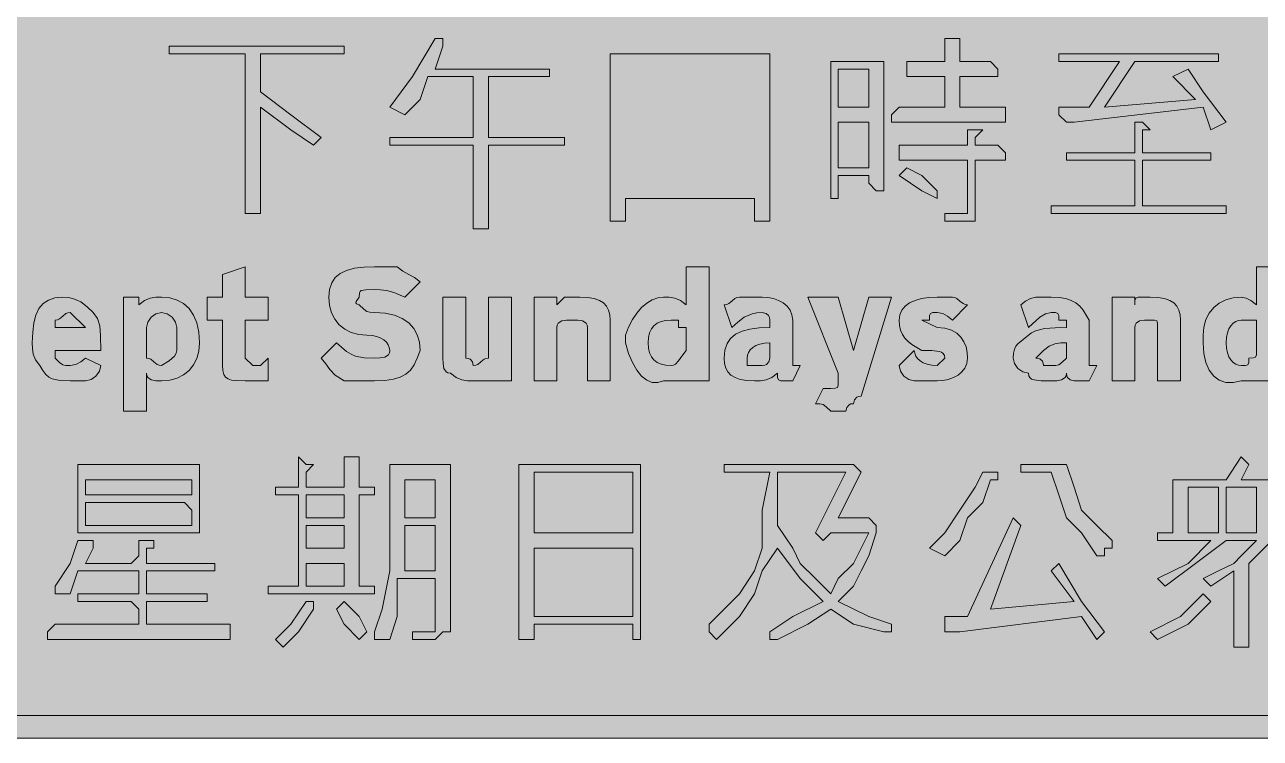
# Model space of a CAD drawing. Header units: metres. Extents: x 9 to 558, y 26 to 245.
# Drawn here: x 108.8 to 303.8, y 25.7 to 138.3 of the extents above; entities that cross this region are included whole.
import ezdxf

# ---------------------------------------------------------------- set-up
doc = ezdxf.new("R2010")
doc.units = ezdxf.units.M
doc.layers.add('FILL_BLACK_000000', color=7, linetype='Continuous', true_color=0x000000)
doc.layers.add('FILL_WHITE_FFFFFF', color=7, linetype='Continuous', true_color=0xffffff)

msp = doc.modelspace()

# ---------------------------------------------------------------- hatches: boundary and pattern name
at = {"layer": 'FILL_BLACK_000000', "true_color": 0x000000}
h = msp.add_hatch(color=7, dxfattribs=at)
h.dxf.hatch_style = 1
h.paths.add_polyline_path([(9.21, 241.68), (9.9, 242.39), (10.26, 242.88), (10.39, 243.37), (10.41, 244.08), (11.29, 244.27), (12.06, 244.68), (12.81, 245.28), (15.21, 245.28), (551.61, 245.28), (554.01, 245.28), (554.41, 245.23), (554.72, 245.09), (555.21, 244.68), (555.7, 244.27), (556.01, 244.13), (556.41, 244.08), (556.46, 243.68), (556.6, 243.37), (557.01, 242.88), (557.42, 242.39), (557.56, 242.08), (557.61, 241.68), (557.61, 239.28), (557.61, 32.88), (557.61, 30.48), (557.56, 30.08), (557.42, 29.77), (557.01, 29.28), (556.6, 28.79), (556.46, 28.48), (556.41, 28.08), (555.7, 27.39), (555.21, 27.03), (554.72, 26.9), (554.01, 26.88), (552.81, 26.88), (552.76, 26.48), (552.62, 26.19), (552.21, 25.83), (551.61, 25.68), (15.21, 25.68), (14.46, 26.28), (13.69, 26.69), (12.81, 26.88), (12.06, 27.03), (11.29, 27.39), (10.41, 28.08), (10.39, 28.79), (10.26, 29.28), (9.9, 29.77), (9.21, 30.48), (9.21, 32.88), (9.21, 239.28), (9.21, 241.68)])
h.paths.add_polyline_path([(11.8, 32.19), (12.21, 31.83), (12.81, 31.68), (12.81, 30.48), (12.86, 30.08), (13, 29.79), (13.41, 29.43), (14.01, 29.28), (15.21, 29.28), (551.61, 29.28), (552.81, 29.28), (553.5, 29.3), (553.86, 29.43), (553.99, 29.79), (554.01, 30.48), (554.61, 30.63), (555.02, 30.99), (555.16, 31.28), (555.21, 31.68), (555.21, 32.88), (555.21, 239.28), (555.21, 240.48), (555.16, 240.88), (555.02, 241.17), (554.61, 241.53), (554.01, 241.68), (553.86, 242.28), (553.5, 242.69), (553.21, 242.83), (552.81, 242.88), (551.61, 242.88), (15.21, 242.88), (14.5, 242.86), (14.01, 242.73), (13.52, 242.37), (12.81, 241.68), (12.21, 240.93), (11.8, 240.16), (11.61, 239.28), (11.61, 32.88), (11.66, 32.48), (11.8, 32.19)], flags=16)
h = msp.add_hatch(color=7, dxfattribs=at)
h.dxf.hatch_style = 1
h.paths.add_polyline_path([(159.21, 134.88), (159.21, 133.68), (146.01, 133.68), (146.01, 127.68), (150.81, 124.08), (155.61, 120.48), (154.41, 119.28), (150.81, 121.68), (146.01, 125.28), (146.01, 108.48), (143.61, 108.48), (143.61, 133.68), (131.61, 133.68), (131.61, 134.88), (159.21, 134.88)])
h = msp.add_hatch(color=7, dxfattribs=at)
h.dxf.hatch_style = 1
h.paths.add_polyline_path([(191.61, 131.28), (191.61, 130.08), (182.01, 130.08), (182.01, 120.48), (194.01, 120.48), (194.01, 119.28), (182.01, 119.28), (182.01, 106.08), (179.61, 106.08), (179.61, 119.28), (166.41, 119.28), (166.41, 120.48), (179.61, 120.48), (179.61, 130.08), (172.41, 130.08), (171.21, 126.48), (168.81, 124.08), (166.41, 125.28), (170.01, 130.08), (173.61, 136.08), (174.81, 136.08), (174.81, 134.88), (173.61, 131.28), (191.61, 131.28)])
h = msp.add_hatch(color=7, dxfattribs=at)
h.dxf.hatch_style = 1
h.paths.add_polyline_path([(263.61, 124.08), (263.61, 122.88), (246.81, 122.88), (245.61, 122.88), (245.61, 124.08), (246.81, 125.28), (254.01, 125.28), (254.01, 130.08), (248.01, 130.08), (248.01, 131.28), (248.01, 132.48), (254.01, 132.48), (254.01, 136.08), (255.21, 136.08), (256.41, 136.08), (256.41, 134.88), (256.41, 132.48), (261.21, 132.48), (262.41, 131.28), (262.41, 130.08), (261.21, 130.08), (256.41, 130.08), (256.41, 125.28), (263.61, 125.28), (263.61, 124.08)])
h = msp.add_hatch(color=7, dxfattribs=at)
h.dxf.hatch_style = 1
h.paths.add_polyline_path([(226.41, 133.68), (226.41, 107.28), (224.01, 107.28), (224.01, 110.88), (203.61, 110.88), (203.61, 107.28), (201.21, 107.28), (201.21, 133.68), (226.41, 133.68)])
h = msp.add_hatch(color=7, dxfattribs=at)
h.dxf.hatch_style = 1
h.paths.add_polyline_path([(292.41, 131.28), (294.81, 127.68), (298.41, 122.88), (296.01, 121.68), (294.81, 125.28), (274.41, 122.88), (273.21, 122.88), (272.01, 124.08), (272.01, 125.28), (276.81, 125.28), (281.61, 132.48), (272.01, 132.48), (272.01, 133.68), (297.21, 133.68), (297.21, 132.48), (284.01, 132.48), (279.21, 125.28), (293.61, 126.48), (290.01, 130.08), (292.41, 131.28)])
h = msp.add_hatch(color=7, dxfattribs=at)
h.dxf.hatch_style = 1
h.paths.add_polyline_path([(244.41, 113.28), (244.41, 112.08), (243.21, 112.08), (242.01, 113.28), (242.01, 114.48), (238.41, 114.48), (237.21, 114.48), (237.21, 110.88), (236.01, 110.88), (236.01, 132.48), (244.41, 132.48), (244.41, 113.28)])
h.paths.add_polyline_path([(242.01, 115.68), (242.01, 122.88), (238.41, 122.88), (237.21, 122.88), (237.21, 115.68), (238.41, 115.68), (242.01, 115.68)], flags=16)
h.paths.add_polyline_path([(238.41, 131.28), (237.21, 131.28), (237.21, 125.28), (238.41, 125.28), (242.01, 125.28), (242.01, 131.28), (238.41, 131.28)], flags=16)
h = msp.add_hatch(color=7, dxfattribs=at)
h.dxf.hatch_style = 1
h.paths.add_polyline_path([(298.41, 109.68), (298.41, 108.48), (270.81, 108.48), (270.81, 109.68), (284.01, 109.68), (284.01, 116.88), (273.21, 116.88), (273.21, 118.08), (284.01, 118.08), (284.01, 122.88), (285.21, 122.88), (286.41, 121.68), (285.21, 121.68), (285.21, 118.08), (296.01, 118.08), (296.01, 116.88), (285.21, 116.88), (285.21, 109.68), (298.41, 109.68)])
h = msp.add_hatch(color=7, dxfattribs=at)
h.dxf.hatch_style = 1
h.paths.add_polyline_path([(258.81, 121.68), (260.01, 121.68), (258.81, 120.48), (258.81, 119.28), (260.01, 119.28), (262.41, 119.28), (263.61, 118.08), (263.61, 116.88), (262.41, 116.88), (260.01, 116.88), (258.81, 116.88), (258.81, 108.48), (258.81, 107.28), (257.61, 107.28), (255.21, 107.28), (254.01, 107.28), (254.01, 108.48), (256.41, 108.48), (257.61, 108.48), (257.61, 109.68), (257.61, 116.88), (246.81, 116.88), (246.81, 118.08), (246.81, 119.28), (257.61, 119.28), (257.61, 121.68), (258.81, 121.68)])
h = msp.add_hatch(color=7, dxfattribs=at)
h.dxf.hatch_style = 1
h.paths.add_polyline_path([(250.41, 114.48), (252.81, 112.08), (252.81, 110.88), (250.41, 112.08), (246.81, 114.48), (248.01, 115.68), (250.41, 114.48)])
h = msp.add_hatch(color=7, dxfattribs=at)
h.dxf.hatch_style = 1
h.paths.add_polyline_path([(140.01, 91.68), (137.61, 91.68), (137.61, 95.28), (140.01, 95.28), (140.01, 98.88), (143.61, 100.08), (143.61, 95.28), (147.21, 95.28), (147.21, 91.68), (143.61, 91.68), (143.61, 85.68), (144.81, 84.48), (146.01, 84.48), (147.21, 85.68), (147.21, 82.08), (143.61, 82.08), (142.03, 82.12), (141.42, 82.21), (140.91, 82.38), (140.52, 82.67), (140.23, 83.09), (140.07, 83.69), (140.01, 84.48), (140.01, 91.68)])
h = msp.add_hatch(color=7, dxfattribs=at)
h.dxf.hatch_style = 1
h.paths.add_polyline_path([(161.1, 94.59), (161.08, 94.37), (161.16, 94.23), (161.61, 94.08), (162.32, 93.39), (162.81, 93.03), (163.3, 92.9), (164.01, 92.88), (165.7, 92.77), (167.16, 92.45), (168.4, 91.93), (169.41, 91.23), (170.2, 90.36), (170.76, 89.34), (171.1, 88.17), (171.21, 86.88), (170.75, 85.64), (170.25, 84.61), (169.67, 83.78), (168.96, 83.13), (168.08, 82.65), (166.99, 82.32), (165.65, 82.14), (164.01, 82.08), (159.21, 82.08), (157.8, 82.98), (156.96, 83.88), (156.34, 84.78), (155.61, 85.68), (158.01, 88.08), (159.62, 86.69), (160.33, 86.27), (161.01, 85.98), (162.4, 85.72), (164.01, 85.68), (164.89, 85.7), (165.66, 85.83), (166.2, 86.19), (166.36, 86.48), (166.41, 86.88), (166.35, 87.33), (166.18, 87.76), (165.9, 88.17), (165.51, 88.53), (165, 88.84), (164.38, 89.07), (163.65, 89.23), (162.81, 89.28), (161.52, 89.39), (160.35, 89.71), (159.33, 90.23), (158.46, 90.93), (157.76, 91.8), (157.24, 92.82), (156.92, 93.99), (156.81, 95.28), (156.92, 96.52), (157.26, 97.55), (157.82, 98.38), (158.61, 99.03), (159.62, 99.51), (160.86, 99.84), (162.32, 100.02), (164.01, 100.08), (167.61, 100.08), (168.51, 99.37), (169.41, 98.88), (170.31, 98.39), (171.21, 97.68), (168.81, 95.28), (167.22, 95.97), (165.96, 96.33), (164.93, 96.46), (164.01, 96.48), (162.62, 96.46), (161.91, 96.33), (161.74, 96.19), (161.65, 95.97), (161.61, 95.28), (161.1, 94.59)])
h = msp.add_hatch(color=7, dxfattribs=at)
h.dxf.hatch_style = 1
h.paths.add_polyline_path([(216.81, 100.08), (216.81, 82.08), (213.21, 82.08), (209.61, 82.08), (208.71, 81.8), (207.83, 81.84), (206.97, 82.19), (206.16, 82.83), (205.4, 83.76), (204.72, 84.95), (204.11, 86.39), (203.61, 88.08), (203.61, 89.28), (204.11, 90.57), (204.72, 91.74), (205.4, 92.76), (206.16, 93.63), (206.97, 94.33), (207.83, 94.85), (208.71, 95.17), (209.61, 95.28), (210.51, 95.26), (211.41, 95.13), (212.31, 94.77), (213.21, 94.08), (213.21, 100.08), (216.81, 100.08)])
h.paths.add_polyline_path([(213.21, 90.48), (212.01, 90.48), (212.01, 91.68), (210.81, 91.68), (209.97, 91.62), (209.23, 91.45), (208.62, 91.17), (208.11, 90.78), (207.72, 90.27), (207.43, 89.65), (207.27, 88.92), (207.21, 88.08), (207.27, 87.24), (207.43, 86.5), (207.72, 85.89), (208.11, 85.38), (208.62, 84.99), (209.23, 84.7), (209.97, 84.54), (210.81, 84.48), (211.21, 84.53), (211.52, 84.69), (212.01, 85.23), (212.5, 86), (213.21, 86.88), (213.21, 89.28), (213.21, 90.48)], flags=16)
h = msp.add_hatch(color=7, dxfattribs=at)
h.dxf.hatch_style = 1
h.paths.add_polyline_path([(306.81, 100.08), (306.81, 82.08), (303.21, 82.08), (300.81, 82.08), (299.52, 81.8), (298.35, 81.84), (297.33, 82.19), (296.46, 82.83), (295.76, 83.76), (295.24, 84.95), (294.92, 86.39), (294.81, 88.08), (294.81, 89.28), (294.92, 90.57), (295.24, 91.74), (295.76, 92.76), (296.46, 93.63), (297.33, 94.33), (298.35, 94.85), (299.52, 95.17), (300.81, 95.28), (301.56, 95.13), (302.33, 94.77), (303.21, 94.08), (303.21, 100.08), (306.81, 100.08)])
h.paths.add_polyline_path([(301.86, 84.63), (301.99, 84.99), (302.01, 85.68), (302.7, 85.7), (303.06, 85.83), (303.19, 86.19), (303.21, 86.88), (303.21, 89.28), (303.21, 90.48), (303.21, 91.68), (300.81, 91.68), (300.36, 91.62), (299.93, 91.45), (299.52, 91.17), (299.16, 90.78), (298.85, 90.27), (298.62, 89.65), (298.46, 88.92), (298.41, 88.08), (298.46, 87.24), (298.62, 86.5), (298.85, 85.89), (299.16, 85.38), (299.52, 84.99), (299.93, 84.7), (300.36, 84.54), (300.81, 84.48), (301.5, 84.5), (301.86, 84.63)], flags=16)
h = msp.add_hatch(color=7, dxfattribs=at)
h.dxf.hatch_style = 1
h.paths.add_polyline_path([(120.6, 83.6), (120.06, 82.83), (119.29, 82.29), (118.41, 82.08), (116.01, 82.08), (114.42, 82.12), (113.16, 82.38), (112.62, 82.67), (112.13, 83.09), (111.66, 83.69), (111.21, 84.48), (110.52, 85.38), (110.16, 86.28), (110.03, 87.18), (110.01, 88.08), (110.07, 89.77), (110.25, 91.23), (110.58, 92.47), (111.06, 93.48), (111.71, 94.27), (112.54, 94.83), (113.57, 95.17), (114.81, 95.28), (115.66, 95.23), (116.4, 95.07), (117.66, 94.53), (118.69, 93.76), (119.61, 92.88), (120.3, 91.94), (120.66, 90.78), (120.79, 89.17), (120.81, 86.88), (113.61, 86.88), (113.61, 85.68), (114.32, 84.99), (114.81, 84.63), (115.3, 84.5), (116.01, 84.48), (116.89, 84.67), (117.66, 85.08), (118.41, 85.68), (120.81, 84.48), (120.6, 83.6)])
h.paths.add_polyline_path([(116.01, 92.88), (115.61, 92.83), (115.3, 92.69), (114.81, 92.28), (114.32, 91.87), (114.01, 91.73), (113.61, 91.68), (113.61, 90.48), (118.41, 90.48), (116.01, 92.88)], flags=16)
h = msp.add_hatch(color=7, dxfattribs=at)
h.dxf.hatch_style = 1
h.paths.add_polyline_path([(126.81, 94.08), (127.71, 94.77), (128.61, 95.13), (129.51, 95.26), (130.41, 95.28), (131.7, 95.17), (132.87, 94.83), (133.89, 94.27), (134.76, 93.48), (135.46, 92.47), (135.98, 91.23), (136.3, 89.77), (136.41, 88.08), (136.3, 86.79), (135.98, 85.62), (135.46, 84.6), (134.76, 83.73), (133.89, 83.03), (132.87, 82.51), (131.7, 82.19), (130.41, 82.08), (129.53, 82.1), (128.76, 82.23), (128.22, 82.59), (128.06, 82.88), (128.01, 83.28), (128.01, 77.28), (124.41, 77.28), (124.41, 95.28), (126.81, 95.28), (126.81, 94.08)])
h.paths.add_polyline_path([(132.43, 86), (132.71, 86.43), (132.81, 86.88), (132.81, 90.48), (132.6, 91.36), (132.06, 92.13), (131.29, 92.67), (130.41, 92.88), (129.53, 92.67), (128.76, 92.13), (128.22, 91.36), (128.01, 90.48), (128.01, 86.88), (128.01, 85.68), (128.41, 85.63), (128.72, 85.49), (129.21, 85.08), (129.7, 84.67), (130.01, 84.53), (130.41, 84.48), (131.61, 85.23), (132.43, 86)], flags=16)
h = msp.add_hatch(color=7, dxfattribs=at)
h.dxf.hatch_style = 1
h.paths.add_polyline_path([(179.61, 82.08), (178.71, 82.1), (177.81, 82.23), (176.91, 82.59), (176.01, 83.28), (175.61, 83.33), (175.32, 83.49), (174.96, 84.03), (174.83, 84.8), (174.81, 85.68), (174.81, 95.28), (178.41, 95.28), (178.41, 86.88), (178.41, 85.68), (178.81, 85.63), (179.1, 85.49), (179.46, 85.08), (179.61, 84.48), (180.01, 84.53), (180.32, 84.67), (180.81, 85.08), (181.3, 85.49), (181.61, 85.63), (182.01, 85.68), (182.01, 86.88), (182.01, 95.28), (185.61, 95.28), (185.61, 82.08), (182.01, 82.08), (179.61, 82.08)])
h = msp.add_hatch(color=7, dxfattribs=at)
h.dxf.hatch_style = 1
h.paths.add_polyline_path([(192.81, 95.28), (192.81, 94.08), (194.01, 95.28), (196.41, 95.28), (197.65, 95.22), (198.68, 95.05), (199.51, 94.77), (200.16, 94.38), (200.64, 93.87), (200.97, 93.25), (201.15, 92.52), (201.21, 91.68), (201.21, 90.48), (201.21, 82.08), (197.61, 82.08), (197.61, 89.28), (197.61, 90.48), (197.56, 90.88), (197.4, 91.17), (196.86, 91.53), (196.09, 91.66), (195.21, 91.68), (194.33, 91.66), (193.56, 91.53), (193.02, 91.17), (192.86, 90.88), (192.81, 90.48), (192.81, 82.08), (189.21, 82.08), (189.21, 95.28), (192.81, 95.28)])
h = msp.add_hatch(color=7, dxfattribs=at)
h.dxf.hatch_style = 1
h.paths.add_polyline_path([(226.36, 92.08), (226.22, 92.37), (225.81, 92.73), (225.21, 92.88), (224.36, 92.83), (223.62, 92.67), (222.36, 92.13), (221.33, 91.36), (220.41, 90.48), (219.21, 94.08), (219.61, 94.13), (219.92, 94.27), (220.41, 94.68), (220.9, 95.09), (221.21, 95.23), (221.61, 95.28), (225.21, 95.28), (226.11, 95.22), (226.97, 95.05), (227.78, 94.77), (228.51, 94.38), (229.12, 93.87), (229.6, 93.25), (229.9, 92.52), (230.01, 91.68), (230.01, 85.68), (230.01, 84.48), (231.21, 84.48), (230.01, 82.08), (228.81, 82.08), (228.12, 82.1), (227.76, 82.23), (227.63, 82.59), (227.61, 83.28), (226.71, 82.59), (225.81, 82.23), (224.91, 82.1), (224.01, 82.08), (222.77, 82.14), (221.74, 82.3), (220.91, 82.59), (220.26, 82.98), (219.78, 83.49), (219.45, 84.1), (219.27, 84.84), (219.21, 85.68), (219.32, 86.92), (219.66, 87.95), (220.22, 88.78), (221.01, 89.43), (222.02, 89.91), (223.26, 90.24), (224.72, 90.42), (226.41, 90.48), (226.41, 91.68), (226.36, 92.08)])
h.paths.add_polyline_path([(224.83, 87.87), (224.22, 87.64), (223.71, 87.33), (223.32, 86.97), (223.03, 86.56), (222.87, 86.13), (222.81, 85.68), (222.81, 84.48), (225.21, 84.48), (225.61, 84.53), (225.9, 84.67), (226.26, 85.08), (226.41, 85.68), (226.41, 88.08), (225.57, 88.03), (224.83, 87.87)], flags=16)
h = msp.add_hatch(color=7, dxfattribs=at)
h.dxf.hatch_style = 1
h.paths.add_polyline_path([(239.61, 86.88), (242.01, 95.28), (245.61, 95.28), (240.81, 79.68), (240.41, 79.63), (240.12, 79.49), (239.76, 79.08), (239.61, 78.48), (239.21, 78.43), (238.92, 78.29), (238.56, 77.88), (238.41, 77.28), (236.01, 77.28), (235.3, 77.97), (234.81, 78.33), (234.32, 78.46), (233.61, 78.48), (234.81, 80.88), (236.01, 80.88), (236.7, 80.9), (237.06, 81.03), (237.19, 81.39), (237.21, 82.08), (237.21, 83.28), (232.41, 95.28), (237.21, 95.28), (239.61, 86.88)])
h = msp.add_hatch(color=7, dxfattribs=at)
h.dxf.hatch_style = 1
h.paths.add_polyline_path([(254.05, 90.37), (255.08, 90.07), (255.91, 89.59), (256.56, 88.98), (257.04, 88.25), (257.37, 87.44), (257.55, 86.58), (257.61, 85.68), (257.5, 84.84), (257.2, 84.1), (256.72, 83.49), (256.11, 82.98), (255.38, 82.59), (254.57, 82.3), (253.71, 82.14), (252.81, 82.08), (249.21, 82.08), (248.33, 82.29), (247.56, 82.83), (247.02, 83.6), (246.81, 84.48), (249.21, 86.88), (249.27, 86.43), (249.44, 86), (249.72, 85.59), (250.11, 85.23), (250.62, 84.92), (251.23, 84.69), (251.97, 84.53), (252.81, 84.48), (254.01, 85.68), (253.95, 86.08), (253.78, 86.37), (253.5, 86.59), (253.11, 86.73), (251.98, 86.86), (250.41, 86.88), (248.83, 87.8), (248.22, 88.29), (247.71, 88.83), (247.32, 89.42), (247.03, 90.09), (246.87, 90.83), (246.81, 91.68), (246.92, 92.52), (247.24, 93.25), (247.76, 93.87), (248.46, 94.38), (249.33, 94.77), (250.35, 95.05), (251.52, 95.22), (252.81, 95.28), (255.21, 95.28), (255.61, 95.23), (255.92, 95.09), (256.41, 94.68), (256.9, 94.27), (257.21, 94.13), (257.61, 94.08), (255.21, 91.68), (254.46, 92.28), (253.69, 92.69), (252.81, 92.88), (252.12, 92.86), (251.76, 92.73), (251.63, 92.37), (251.61, 91.68), (250.41, 91.68), (252.81, 90.48), (254.05, 90.37)])
h = msp.add_hatch(color=7, dxfattribs=at)
h.dxf.hatch_style = 1
h.paths.add_polyline_path([(272.01, 91.68), (271.99, 92.37), (271.86, 92.73), (271.5, 92.86), (270.81, 92.88), (269.91, 92.67), (269.01, 92.13), (267.21, 90.48), (266.01, 94.08), (266.76, 94.68), (267.53, 95.09), (268.41, 95.28), (270.81, 95.28), (272.05, 95.22), (273.1, 95.05), (273.97, 94.77), (274.71, 94.38), (275.33, 93.87), (275.87, 93.25), (276.81, 91.68), (276.81, 85.68), (276.81, 84.48), (278.01, 84.48), (276.81, 82.08), (274.41, 82.08), (273.81, 82.23), (273.4, 82.59), (273.26, 82.88), (273.21, 83.28), (273.16, 82.88), (273, 82.59), (272.46, 82.23), (271.69, 82.1), (270.81, 82.08), (269.23, 82.1), (268.11, 82.23), (267.72, 82.37), (267.43, 82.59), (267.27, 82.88), (267.21, 83.28), (266.33, 83.49), (265.56, 84.03), (265.02, 84.8), (264.81, 85.68), (264.86, 86.47), (265.02, 87.09), (265.25, 87.56), (265.56, 87.93), (267.21, 89.28), (267.71, 89.68), (268.32, 89.97), (269.76, 90.33), (271.43, 90.46), (273.21, 90.48), (273.21, 91.68), (272.01, 91.68)])
h.paths.add_polyline_path([(269.42, 85.17), (269.56, 84.88), (269.61, 84.48), (270.81, 84.48), (271.52, 84.5), (272.01, 84.63), (272.5, 84.99), (273.21, 85.68), (273.21, 88.08), (272.31, 88.06), (271.41, 87.93), (270.51, 87.57), (269.61, 86.88), (268.41, 85.68), (269.01, 85.53), (269.42, 85.17)], flags=16)
h = msp.add_hatch(color=7, dxfattribs=at)
h.dxf.hatch_style = 1
h.paths.add_polyline_path([(285.53, 91.66), (284.76, 91.53), (284.22, 91.17), (284.06, 90.88), (284.01, 90.48), (284.01, 82.08), (280.41, 82.08), (280.41, 95.28), (284.01, 95.28), (284.01, 94.08), (284.03, 94.77), (284.16, 95.13), (284.52, 95.26), (285.21, 95.28), (286.41, 95.28), (287.65, 95.22), (288.68, 95.05), (289.51, 94.77), (290.16, 94.38), (290.64, 93.87), (290.97, 93.25), (291.15, 92.52), (291.21, 91.68), (291.21, 90.48), (291.21, 82.08), (287.61, 82.08), (287.61, 89.28), (287.61, 90.48), (287.59, 91.17), (287.46, 91.53), (287.1, 91.66), (286.41, 91.68), (285.53, 91.66)])
h = msp.add_hatch(color=7, dxfattribs=at)
h.dxf.hatch_style = 1
h.paths.add_polyline_path([(136.41, 68.88), (136.41, 58.08), (117.21, 58.08), (117.21, 68.88), (136.41, 68.88)])
h.paths.add_polyline_path([(135.21, 66.48), (134.01, 66.48), (118.41, 66.48), (118.41, 64.08), (134.01, 64.08), (135.21, 64.08), (135.21, 66.48)], flags=16)
h.paths.add_polyline_path([(118.41, 61.68), (118.41, 59.28), (134.01, 59.28), (135.21, 59.28), (135.21, 61.68), (134.01, 62.88), (118.41, 62.88), (118.41, 61.68)], flags=16)
h = msp.add_hatch(color=7, dxfattribs=at)
h.dxf.hatch_style = 1
h.paths.add_polyline_path([(164.01, 49.68), (164.01, 48.48), (147.21, 48.48), (147.21, 49.68), (150.81, 49.68), (152.01, 49.68), (152.01, 64.08), (150.81, 64.08), (148.41, 64.08), (148.41, 65.28), (150.81, 65.28), (152.01, 65.28), (152.01, 68.88), (152.01, 70.08), (153.21, 68.88), (154.41, 68.88), (153.21, 67.68), (153.21, 65.28), (159.21, 65.28), (159.21, 70.08), (161.61, 70.08), (161.61, 68.88), (161.61, 65.28), (164.01, 65.28), (164.01, 64.08), (161.61, 64.08), (161.61, 49.68), (164.01, 49.68)])
h.paths.add_polyline_path([(153.21, 58.08), (153.21, 55.68), (159.21, 55.68), (159.21, 58.08), (159.21, 59.28), (153.21, 59.28), (153.21, 58.08)], flags=16)
h.paths.add_polyline_path([(159.21, 60.48), (159.21, 64.08), (153.21, 64.08), (153.21, 60.48), (159.21, 60.48)], flags=16)
h.paths.add_polyline_path([(159.21, 49.68), (159.21, 53.28), (153.21, 53.28), (153.21, 49.68), (159.21, 49.68)], flags=16)
h = msp.add_hatch(color=7, dxfattribs=at)
h.dxf.hatch_style = 1
h.paths.add_polyline_path([(166.41, 41.28), (165.21, 41.28), (164.01, 41.28), (164.01, 42.48), (165.21, 46.08), (166.41, 52.08), (166.41, 60.48), (166.41, 68.88), (176.01, 68.88), (176.01, 46.08), (176.01, 43.68), (176.01, 42.48), (174.81, 42.48), (173.61, 41.28), (171.21, 41.28), (170.01, 41.28), (170.01, 42.48), (171.21, 42.48), (172.41, 42.48), (173.61, 42.48), (173.61, 43.68), (173.61, 44.88), (173.61, 50.88), (167.61, 50.88), (167.61, 44.88), (166.41, 41.28)])
h.paths.add_polyline_path([(173.61, 52.08), (173.61, 59.28), (168.81, 59.28), (168.81, 52.08), (173.61, 52.08)], flags=16)
h.paths.add_polyline_path([(168.81, 60.48), (173.61, 60.48), (173.61, 66.48), (168.81, 66.48), (168.81, 60.48)], flags=16)
h = msp.add_hatch(color=7, dxfattribs=at)
h.dxf.hatch_style = 1
h.paths.add_polyline_path([(186.81, 68.88), (206.01, 68.88), (206.01, 41.28), (204.81, 41.28), (204.81, 43.68), (189.21, 43.68), (189.21, 41.28), (186.81, 41.28), (186.81, 68.88)])
h.paths.add_polyline_path([(204.81, 55.68), (189.21, 55.68), (189.21, 44.88), (204.81, 44.88), (204.81, 55.68)], flags=16)
h.paths.add_polyline_path([(189.21, 58.08), (204.81, 58.08), (204.81, 67.68), (189.21, 67.68), (189.21, 58.08)], flags=16)
h = msp.add_hatch(color=7, dxfattribs=at)
h.dxf.hatch_style = 1
h.paths.add_polyline_path([(226.41, 42.48), (230.01, 44.88), (234.81, 47.28), (231.21, 50.88), (227.61, 55.68), (225.21, 52.08), (224.01, 48.48), (221.61, 44.88), (218.01, 41.28), (216.81, 42.48), (216.81, 43.68), (219.21, 46.08), (221.61, 48.48), (224.01, 52.08), (225.21, 55.68), (225.21, 61.68), (226.41, 67.68), (219.21, 67.68), (219.21, 68.88), (239.61, 68.88), (240.81, 67.68), (237.21, 60.48), (242.01, 60.48), (243.21, 59.28), (243.21, 58.08), (242.01, 54.48), (240.81, 52.08), (239.61, 49.68), (237.21, 47.28), (242.01, 44.88), (245.61, 43.68), (245.61, 42.48), (244.41, 42.48), (239.61, 43.68), (236.01, 46.08), (232.41, 43.68), (227.61, 41.28), (226.41, 41.28), (226.41, 42.48)])
h.paths.add_polyline_path([(236.01, 48.48), (237.21, 50.88), (239.61, 53.28), (240.81, 55.68), (242.01, 58.08), (236.01, 58.08), (234.81, 56.88), (233.61, 58.08), (238.41, 67.68), (227.61, 67.68), (227.61, 59.28), (230.01, 55.68), (231.21, 53.28), (233.61, 50.88), (236.01, 48.48)], flags=16)
h = msp.add_hatch(color=7, dxfattribs=at)
h.dxf.hatch_style = 1
h.paths.add_polyline_path([(266.01, 68.88), (273.21, 68.88), (274.41, 65.28), (275.61, 61.68), (278.01, 59.28), (280.41, 56.88), (280.41, 55.68), (279.21, 55.68), (279.21, 54.48), (278.01, 54.48), (275.61, 58.08), (273.21, 60.48), (272.01, 64.08), (270.81, 67.68), (266.01, 67.68), (266.01, 68.88)])
h = msp.add_hatch(color=7, dxfattribs=at)
h.dxf.hatch_style = 1
h.paths.add_polyline_path([(315.21, 56.88), (305.61, 56.88), (302.01, 53.28), (302.01, 40.08), (299.61, 40.08), (299.61, 52.08), (296.01, 49.68), (294.81, 50.88), (297.21, 52.08), (299.61, 53.28), (300.81, 54.48), (303.21, 56.88), (298.41, 56.88), (293.61, 53.28), (288.81, 49.68), (287.61, 50.88), (292.41, 53.28), (296.01, 56.88), (287.61, 56.88), (287.61, 58.08), (290.01, 58.08), (290.01, 66.48), (298.41, 66.48), (300.81, 70.08), (302.01, 68.88), (300.81, 66.48), (311.61, 66.48), (311.61, 58.08), (315.21, 58.08), (315.21, 56.88)])
h.paths.add_polyline_path([(297.21, 58.08), (297.21, 65.28), (292.41, 65.28), (292.41, 58.08), (297.21, 58.08)], flags=16)
h.paths.add_polyline_path([(303.21, 65.28), (298.41, 65.28), (298.41, 58.08), (303.21, 58.08), (303.21, 65.28)], flags=16)
h.paths.add_polyline_path([(305.61, 65.28), (305.61, 58.08), (309.21, 58.08), (309.21, 65.28), (305.61, 65.28)], flags=16)
h = msp.add_hatch(color=7, dxfattribs=at)
h.dxf.hatch_style = 1
h.paths.add_polyline_path([(262.41, 67.68), (262.41, 66.48), (261.21, 66.48), (260.01, 62.88), (257.61, 60.48), (256.41, 56.88), (254.01, 54.48), (251.61, 55.68), (254.01, 58.08), (256.41, 61.68), (258.81, 65.28), (260.01, 67.68), (261.21, 67.68), (262.41, 67.68)])
h = msp.add_hatch(color=7, dxfattribs=at)
h.dxf.hatch_style = 1
h.paths.add_polyline_path([(274.41, 47.28), (270.81, 52.08), (272.01, 53.28), (275.61, 47.28), (279.21, 42.48), (278.01, 41.28), (275.61, 44.88), (256.41, 42.48), (255.21, 42.48), (254.01, 42.48), (254.01, 44.88), (257.61, 44.88), (264.81, 60.48), (266.01, 59.28), (261.21, 46.08), (274.41, 47.28)])
h = msp.add_hatch(color=7, dxfattribs=at)
h.dxf.hatch_style = 1
h.paths.add_polyline_path([(126.81, 54.48), (126.81, 56.88), (128.01, 56.88), (129.21, 56.88), (129.21, 55.68), (128.01, 55.68), (128.01, 54.48), (128.01, 53.28), (137.61, 53.28), (138.81, 53.28), (138.81, 52.08), (137.61, 52.08), (128.01, 52.08), (128.01, 48.48), (137.61, 48.48), (137.61, 47.28), (128.01, 47.28), (128.01, 46.08), (128.01, 43.68), (141.21, 43.68), (141.21, 42.48), (141.21, 41.28), (113.61, 41.28), (112.41, 41.28), (112.41, 42.48), (113.61, 43.68), (125.61, 43.68), (126.81, 43.68), (126.81, 46.08), (125.61, 47.28), (117.21, 47.28), (117.21, 48.48), (125.61, 48.48), (126.81, 48.48), (126.81, 52.08), (125.61, 52.08), (117.21, 52.08), (116.01, 48.48), (114.81, 48.48), (113.61, 48.48), (113.61, 49.68), (116.01, 53.28), (117.21, 56.88), (119.61, 56.88), (119.61, 55.68), (118.41, 53.28), (125.61, 53.28), (126.81, 54.48)])
h = msp.add_hatch(color=7, dxfattribs=at)
h.dxf.hatch_style = 1
h.paths.add_polyline_path([(150.81, 43.68), (153.21, 47.28), (154.41, 47.28), (154.41, 46.08), (152.01, 42.48), (149.61, 40.08), (148.41, 41.28), (150.81, 43.68)])
h = msp.add_hatch(color=7, dxfattribs=at)
h.dxf.hatch_style = 1
h.paths.add_polyline_path([(159.21, 43.68), (158.01, 46.08), (159.21, 47.28), (161.61, 44.88), (162.81, 42.48), (161.61, 41.28), (159.21, 43.68)])
h = msp.add_hatch(color=7, dxfattribs=at)
h.dxf.hatch_style = 1
h.paths.add_polyline_path([(287.61, 41.28), (286.41, 42.48), (291.21, 44.88), (294.81, 48.48), (296.01, 47.28), (292.41, 43.68), (287.61, 41.28)])
at = {"layer": 'FILL_WHITE_FFFFFF', "true_color": 0xffffff}
h = msp.add_hatch(color=7, dxfattribs=at)
h.dxf.hatch_style = 1
h.paths.add_polyline_path([(14.01, 29.28), (13.41, 29.43), (13, 29.79), (12.86, 30.08), (12.81, 30.48), (12.81, 31.68), (12.21, 31.83), (11.8, 32.19), (11.66, 32.48), (11.61, 32.88), (11.61, 239.28), (11.66, 239.68), (11.8, 239.97), (12.21, 240.33), (12.81, 240.48), (12.81, 241.68), (14.01, 242.88), (15.21, 242.88), (551.61, 242.88), (552.81, 242.88), (553.21, 242.83), (553.5, 242.69), (553.86, 242.28), (554.01, 241.68), (554.61, 241.53), (555.02, 241.17), (555.16, 240.88), (555.21, 240.48), (555.21, 239.28), (555.21, 32.88), (555.21, 31.68), (555.16, 31.28), (555.02, 30.99), (554.61, 30.63), (554.01, 30.48), (553.99, 29.79), (553.86, 29.43), (553.5, 29.3), (552.81, 29.28), (551.61, 29.28), (15.21, 29.28), (14.01, 29.28)])

# ---------------------------------------------------------------- linework, layer by layer
at = {"layer": 'FILL_BLACK_000000', "lineweight": 0, "true_color": 0x000000}
for points in [[(551.61, 25.68), (15.21, 25.68), (14.46, 26.28), (13.69, 26.69), (12.81, 26.88), (12.06, 27.03), (11.29, 27.39), (10.41, 28.08), (10.39, 28.79), (10.26, 29.28), (9.9, 29.77), (9.21, 30.48), (9.21, 32.88), (9.21, 239.28), (9.21, 241.68), (9.9, 242.39), (10.26, 242.88), (10.39, 243.37), (10.41, 244.08), (11.29, 244.27), (12.06, 244.68), (12.81, 245.28), (15.21, 245.28), (551.61, 245.28)], [(551.61, 242.88), (15.21, 242.88), (14.5, 242.86), (14.01, 242.73), (13.52, 242.37), (12.81, 241.68), (12.21, 240.93), (11.8, 240.16), (11.61, 239.28), (11.61, 32.88), (11.66, 32.48), (11.8, 32.19), (12.21, 31.83), (12.81, 31.68), (12.81, 30.48), (12.86, 30.08), (13, 29.79), (13.41, 29.43), (14.01, 29.28), (15.21, 29.28), (551.61, 29.28)], [(306.81, 82.08), (303.21, 82.08), (300.81, 82.08), (299.52, 81.8), (298.35, 81.84), (297.33, 82.19), (296.46, 82.83), (295.76, 83.76), (295.24, 84.95), (294.92, 86.39), (294.81, 88.08), (294.81, 89.28), (294.92, 90.57), (295.24, 91.74), (295.76, 92.76), (296.46, 93.63), (297.33, 94.33), (298.35, 94.85), (299.52, 95.17), (300.81, 95.28), (301.56, 95.13), (302.33, 94.77), (303.21, 94.08), (303.21, 100.08), (306.81, 100.08)], [(305.61, 56.88), (302.01, 53.28), (302.01, 40.08), (299.61, 40.08), (299.61, 52.08), (296.01, 49.68), (294.81, 50.88), (297.21, 52.08), (299.61, 53.28), (300.81, 54.48), (303.21, 56.88), (298.41, 56.88), (293.61, 53.28), (288.81, 49.68), (287.61, 50.88), (292.41, 53.28), (296.01, 56.88), (287.61, 56.88), (287.61, 58.08), (290.01, 58.08), (290.01, 66.48), (298.41, 66.48), (300.81, 70.08), (302.01, 68.88), (300.81, 66.48), (311.61, 66.48)]]:
    msp.add_lwpolyline(points, dxfattribs=at)
for points in [[(159.21, 134.88), (159.21, 133.68), (146.01, 133.68), (146.01, 127.68), (150.81, 124.08), (155.61, 120.48), (154.41, 119.28), (150.81, 121.68), (146.01, 125.28), (146.01, 108.48), (143.61, 108.48), (143.61, 133.68), (131.61, 133.68), (131.61, 134.88)], [(191.61, 131.28), (191.61, 130.08), (182.01, 130.08), (182.01, 120.48), (194.01, 120.48), (194.01, 119.28), (182.01, 119.28), (182.01, 106.08), (179.61, 106.08), (179.61, 119.28), (166.41, 119.28), (166.41, 120.48), (179.61, 120.48), (179.61, 130.08), (172.41, 130.08), (171.21, 126.48), (168.81, 124.08), (166.41, 125.28), (170.01, 130.08), (173.61, 136.08), (174.81, 136.08), (174.81, 134.88), (173.61, 131.28)], [(263.61, 124.08), (263.61, 122.88), (246.81, 122.88), (245.61, 122.88), (245.61, 124.08), (246.81, 125.28), (254.01, 125.28), (254.01, 130.08), (248.01, 130.08), (248.01, 131.28), (248.01, 132.48), (254.01, 132.48), (254.01, 136.08), (255.21, 136.08), (256.41, 136.08), (256.41, 134.88), (256.41, 132.48), (261.21, 132.48), (262.41, 131.28), (262.41, 130.08), (261.21, 130.08), (256.41, 130.08), (256.41, 125.28), (263.61, 125.28)], [(226.41, 133.68), (226.41, 107.28), (224.01, 107.28), (224.01, 110.88), (203.61, 110.88), (203.61, 107.28), (201.21, 107.28), (201.21, 133.68)], [(292.41, 131.28), (294.81, 127.68), (298.41, 122.88), (296.01, 121.68), (294.81, 125.28), (274.41, 122.88), (273.21, 122.88), (272.01, 124.08), (272.01, 125.28), (276.81, 125.28), (281.61, 132.48), (272.01, 132.48), (272.01, 133.68), (297.21, 133.68), (297.21, 132.48), (284.01, 132.48), (279.21, 125.28), (293.61, 126.48), (290.01, 130.08)], [(244.41, 113.28), (244.41, 112.08), (243.21, 112.08), (242.01, 113.28), (242.01, 114.48), (238.41, 114.48), (237.21, 114.48), (237.21, 110.88), (236.01, 110.88), (236.01, 132.48), (244.41, 132.48)], [(238.41, 131.28), (237.21, 131.28), (237.21, 125.28), (238.41, 125.28), (242.01, 125.28), (242.01, 131.28)], [(242.01, 115.68), (242.01, 122.88), (238.41, 122.88), (237.21, 122.88), (237.21, 115.68), (238.41, 115.68)], [(298.41, 109.68), (298.41, 108.48), (270.81, 108.48), (270.81, 109.68), (284.01, 109.68), (284.01, 116.88), (273.21, 116.88), (273.21, 118.08), (284.01, 118.08), (284.01, 122.88), (285.21, 122.88), (286.41, 121.68), (285.21, 121.68), (285.21, 118.08), (296.01, 118.08), (296.01, 116.88), (285.21, 116.88), (285.21, 109.68)], [(258.81, 121.68), (260.01, 121.68), (258.81, 120.48), (258.81, 119.28), (260.01, 119.28), (262.41, 119.28), (263.61, 118.08), (263.61, 116.88), (262.41, 116.88), (260.01, 116.88), (258.81, 116.88), (258.81, 108.48), (258.81, 107.28), (257.61, 107.28), (255.21, 107.28), (254.01, 107.28), (254.01, 108.48), (256.41, 108.48), (257.61, 108.48), (257.61, 109.68), (257.61, 116.88), (246.81, 116.88), (246.81, 118.08), (246.81, 119.28), (257.61, 119.28), (257.61, 121.68)], [(250.41, 114.48), (252.81, 112.08), (252.81, 110.88), (250.41, 112.08), (246.81, 114.48), (248.01, 115.68)], [(140.01, 91.68), (137.61, 91.68), (137.61, 95.28), (140.01, 95.28), (140.01, 98.88), (143.61, 100.08), (143.61, 95.28), (147.21, 95.28), (147.21, 91.68), (143.61, 91.68), (143.61, 85.68), (144.81, 84.48), (146.01, 84.48), (147.21, 85.68), (147.21, 82.08), (143.61, 82.08), (142.03, 82.12), (141.42, 82.21), (140.91, 82.38), (140.52, 82.67), (140.23, 83.09), (140.07, 83.69), (140.01, 84.48)], [(161.1, 94.59), (161.08, 94.37), (161.16, 94.23), (161.61, 94.08), (162.32, 93.39), (162.81, 93.03), (163.3, 92.9), (164.01, 92.88), (165.7, 92.77), (167.16, 92.45), (168.4, 91.93), (169.41, 91.23), (170.2, 90.36), (170.76, 89.34), (171.1, 88.17), (171.21, 86.88), (170.75, 85.64), (170.25, 84.61), (169.67, 83.78), (168.96, 83.13), (168.08, 82.65), (166.99, 82.32), (165.65, 82.14), (164.01, 82.08), (159.21, 82.08), (157.8, 82.98), (156.96, 83.88), (156.34, 84.78), (155.61, 85.68), (158.01, 88.08), (159.62, 86.69), (160.33, 86.27), (161.01, 85.98), (162.4, 85.72), (164.01, 85.68), (164.89, 85.7), (165.66, 85.83), (166.2, 86.19), (166.36, 86.48), (166.41, 86.88), (166.35, 87.33), (166.18, 87.76), (165.9, 88.17), (165.51, 88.53), (165, 88.84), (164.38, 89.07), (163.65, 89.23), (162.81, 89.28), (161.52, 89.39), (160.35, 89.71), (159.33, 90.23), (158.46, 90.93), (157.76, 91.8), (157.24, 92.82), (156.92, 93.99), (156.81, 95.28), (156.92, 96.52), (157.26, 97.55), (157.82, 98.38), (158.61, 99.03), (159.62, 99.51), (160.86, 99.84), (162.32, 100.02), (164.01, 100.08), (167.61, 100.08), (168.51, 99.37), (169.41, 98.88), (170.31, 98.39), (171.21, 97.68), (168.81, 95.28), (167.22, 95.97), (165.96, 96.33), (164.93, 96.46), (164.01, 96.48), (162.62, 96.46), (161.91, 96.33), (161.74, 96.19), (161.65, 95.97), (161.61, 95.28)], [(216.81, 100.08), (216.81, 82.08), (213.21, 82.08), (209.61, 82.08), (208.71, 81.8), (207.83, 81.84), (206.97, 82.19), (206.16, 82.83), (205.4, 83.76), (204.72, 84.95), (204.11, 86.39), (203.61, 88.08), (203.61, 89.28), (204.11, 90.57), (204.72, 91.74), (205.4, 92.76), (206.16, 93.63), (206.97, 94.33), (207.83, 94.85), (208.71, 95.17), (209.61, 95.28), (210.51, 95.26), (211.41, 95.13), (212.31, 94.77), (213.21, 94.08), (213.21, 100.08)], [(120.6, 83.6), (120.06, 82.83), (119.29, 82.29), (118.41, 82.08), (116.01, 82.08), (114.42, 82.12), (113.16, 82.38), (112.62, 82.67), (112.13, 83.09), (111.66, 83.69), (111.21, 84.48), (110.52, 85.38), (110.16, 86.28), (110.03, 87.18), (110.01, 88.08), (110.07, 89.77), (110.25, 91.23), (110.58, 92.47), (111.06, 93.48), (111.71, 94.27), (112.54, 94.83), (113.57, 95.17), (114.81, 95.28), (115.66, 95.23), (116.4, 95.07), (117.66, 94.53), (118.69, 93.76), (119.61, 92.88), (120.3, 91.94), (120.66, 90.78), (120.79, 89.17), (120.81, 86.88), (113.61, 86.88), (113.61, 85.68), (114.32, 84.99), (114.81, 84.63), (115.3, 84.5), (116.01, 84.48), (116.89, 84.67), (117.66, 85.08), (118.41, 85.68), (120.81, 84.48)], [(126.81, 94.08), (127.71, 94.77), (128.61, 95.13), (129.51, 95.26), (130.41, 95.28), (131.7, 95.17), (132.87, 94.83), (133.89, 94.27), (134.76, 93.48), (135.46, 92.47), (135.98, 91.23), (136.3, 89.77), (136.41, 88.08), (136.3, 86.79), (135.98, 85.62), (135.46, 84.6), (134.76, 83.73), (133.89, 83.03), (132.87, 82.51), (131.7, 82.19), (130.41, 82.08), (129.53, 82.1), (128.76, 82.23), (128.22, 82.59), (128.06, 82.88), (128.01, 83.28), (128.01, 77.28), (124.41, 77.28), (124.41, 95.28), (126.81, 95.28)], [(179.61, 82.08), (178.71, 82.1), (177.81, 82.23), (176.91, 82.59), (176.01, 83.28), (175.61, 83.33), (175.32, 83.49), (174.96, 84.03), (174.83, 84.8), (174.81, 85.68), (174.81, 95.28), (178.41, 95.28), (178.41, 86.88), (178.41, 85.68), (178.81, 85.63), (179.1, 85.49), (179.46, 85.08), (179.61, 84.48), (180.01, 84.53), (180.32, 84.67), (180.81, 85.08), (181.3, 85.49), (181.61, 85.63), (182.01, 85.68), (182.01, 86.88), (182.01, 95.28), (185.61, 95.28), (185.61, 82.08), (182.01, 82.08)], [(192.81, 95.28), (192.81, 94.08), (194.01, 95.28), (196.41, 95.28), (197.65, 95.22), (198.68, 95.05), (199.51, 94.77), (200.16, 94.38), (200.64, 93.87), (200.97, 93.25), (201.15, 92.52), (201.21, 91.68), (201.21, 90.48), (201.21, 82.08), (197.61, 82.08), (197.61, 89.28), (197.61, 90.48), (197.56, 90.88), (197.4, 91.17), (196.86, 91.53), (196.09, 91.66), (195.21, 91.68), (194.33, 91.66), (193.56, 91.53), (193.02, 91.17), (192.86, 90.88), (192.81, 90.48), (192.81, 82.08), (189.21, 82.08), (189.21, 95.28)], [(226.36, 92.08), (226.22, 92.37), (225.81, 92.73), (225.21, 92.88), (224.36, 92.83), (223.62, 92.67), (222.36, 92.13), (221.33, 91.36), (220.41, 90.48), (219.21, 94.08), (219.61, 94.13), (219.92, 94.27), (220.41, 94.68), (220.9, 95.09), (221.21, 95.23), (221.61, 95.28), (225.21, 95.28), (226.11, 95.22), (226.97, 95.05), (227.78, 94.77), (228.51, 94.38), (229.12, 93.87), (229.6, 93.25), (229.9, 92.52), (230.01, 91.68), (230.01, 85.68), (230.01, 84.48), (231.21, 84.48), (230.01, 82.08), (228.81, 82.08), (228.12, 82.1), (227.76, 82.23), (227.63, 82.59), (227.61, 83.28), (226.71, 82.59), (225.81, 82.23), (224.91, 82.1), (224.01, 82.08), (222.77, 82.14), (221.74, 82.3), (220.91, 82.59), (220.26, 82.98), (219.78, 83.49), (219.45, 84.1), (219.27, 84.84), (219.21, 85.68), (219.32, 86.92), (219.66, 87.95), (220.22, 88.78), (221.01, 89.43), (222.02, 89.91), (223.26, 90.24), (224.72, 90.42), (226.41, 90.48), (226.41, 91.68)], [(239.61, 86.88), (242.01, 95.28), (245.61, 95.28), (240.81, 79.68), (240.41, 79.63), (240.12, 79.49), (239.76, 79.08), (239.61, 78.48), (239.21, 78.43), (238.92, 78.29), (238.56, 77.88), (238.41, 77.28), (236.01, 77.28), (235.3, 77.97), (234.81, 78.33), (234.32, 78.46), (233.61, 78.48), (234.81, 80.88), (236.01, 80.88), (236.7, 80.9), (237.06, 81.03), (237.19, 81.39), (237.21, 82.08), (237.21, 83.28), (232.41, 95.28), (237.21, 95.28)], [(254.05, 90.37), (255.08, 90.07), (255.91, 89.59), (256.56, 88.98), (257.04, 88.25), (257.37, 87.44), (257.55, 86.58), (257.61, 85.68), (257.5, 84.84), (257.2, 84.1), (256.72, 83.49), (256.11, 82.98), (255.38, 82.59), (254.57, 82.3), (253.71, 82.14), (252.81, 82.08), (249.21, 82.08), (248.33, 82.29), (247.56, 82.83), (247.02, 83.6), (246.81, 84.48), (249.21, 86.88), (249.27, 86.43), (249.44, 86), (249.72, 85.59), (250.11, 85.23), (250.62, 84.92), (251.23, 84.69), (251.97, 84.53), (252.81, 84.48), (254.01, 85.68), (253.95, 86.08), (253.78, 86.37), (253.5, 86.59), (253.11, 86.73), (251.98, 86.86), (250.41, 86.88), (248.83, 87.8), (248.22, 88.29), (247.71, 88.83), (247.32, 89.42), (247.03, 90.09), (246.87, 90.83), (246.81, 91.68), (246.92, 92.52), (247.24, 93.25), (247.76, 93.87), (248.46, 94.38), (249.33, 94.77), (250.35, 95.05), (251.52, 95.22), (252.81, 95.28), (255.21, 95.28), (255.61, 95.23), (255.92, 95.09), (256.41, 94.68), (256.9, 94.27), (257.21, 94.13), (257.61, 94.08), (255.21, 91.68), (254.46, 92.28), (253.69, 92.69), (252.81, 92.88), (252.12, 92.86), (251.76, 92.73), (251.63, 92.37), (251.61, 91.68), (250.41, 91.68), (252.81, 90.48)], [(272.01, 91.68), (271.99, 92.37), (271.86, 92.73), (271.5, 92.86), (270.81, 92.88), (269.91, 92.67), (269.01, 92.13), (267.21, 90.48), (266.01, 94.08), (266.76, 94.68), (267.53, 95.09), (268.41, 95.28), (270.81, 95.28), (272.05, 95.22), (273.1, 95.05), (273.97, 94.77), (274.71, 94.38), (275.33, 93.87), (275.87, 93.25), (276.81, 91.68), (276.81, 85.68), (276.81, 84.48), (278.01, 84.48), (276.81, 82.08), (274.41, 82.08), (273.81, 82.23), (273.4, 82.59), (273.26, 82.88), (273.21, 83.28), (273.16, 82.88), (273, 82.59), (272.46, 82.23), (271.69, 82.1), (270.81, 82.08), (269.23, 82.1), (268.11, 82.23), (267.72, 82.37), (267.43, 82.59), (267.27, 82.88), (267.21, 83.28), (266.33, 83.49), (265.56, 84.03), (265.02, 84.8), (264.81, 85.68), (264.86, 86.47), (265.02, 87.09), (265.25, 87.56), (265.56, 87.93), (267.21, 89.28), (267.71, 89.68), (268.32, 89.97), (269.76, 90.33), (271.43, 90.46), (273.21, 90.48), (273.21, 91.68)], [(285.53, 91.66), (284.76, 91.53), (284.22, 91.17), (284.06, 90.88), (284.01, 90.48), (284.01, 82.08), (280.41, 82.08), (280.41, 95.28), (284.01, 95.28), (284.01, 94.08), (284.03, 94.77), (284.16, 95.13), (284.52, 95.26), (285.21, 95.28), (286.41, 95.28), (287.65, 95.22), (288.68, 95.05), (289.51, 94.77), (290.16, 94.38), (290.64, 93.87), (290.97, 93.25), (291.15, 92.52), (291.21, 91.68), (291.21, 90.48), (291.21, 82.08), (287.61, 82.08), (287.61, 89.28), (287.61, 90.48), (287.59, 91.17), (287.46, 91.53), (287.1, 91.66), (286.41, 91.68)], [(116.01, 92.88), (115.61, 92.83), (115.3, 92.69), (114.81, 92.28), (114.32, 91.87), (114.01, 91.73), (113.61, 91.68), (113.61, 90.48), (118.41, 90.48)], [(132.43, 86), (132.71, 86.43), (132.81, 86.88), (132.81, 90.48), (132.6, 91.36), (132.06, 92.13), (131.29, 92.67), (130.41, 92.88), (129.53, 92.67), (128.76, 92.13), (128.22, 91.36), (128.01, 90.48), (128.01, 86.88), (128.01, 85.68), (128.41, 85.63), (128.72, 85.49), (129.21, 85.08), (129.7, 84.67), (130.01, 84.53), (130.41, 84.48), (131.61, 85.23)], [(213.21, 90.48), (212.01, 90.48), (212.01, 91.68), (210.81, 91.68), (209.97, 91.62), (209.23, 91.45), (208.62, 91.17), (208.11, 90.78), (207.72, 90.27), (207.43, 89.65), (207.27, 88.92), (207.21, 88.08), (207.27, 87.24), (207.43, 86.5), (207.72, 85.89), (208.11, 85.38), (208.62, 84.99), (209.23, 84.7), (209.97, 84.54), (210.81, 84.48), (211.21, 84.53), (211.52, 84.69), (212.01, 85.23), (212.5, 86), (213.21, 86.88), (213.21, 89.28)], [(301.86, 84.63), (301.99, 84.99), (302.01, 85.68), (302.7, 85.7), (303.06, 85.83), (303.19, 86.19), (303.21, 86.88), (303.21, 89.28), (303.21, 90.48), (303.21, 91.68), (300.81, 91.68), (300.36, 91.62), (299.93, 91.45), (299.52, 91.17), (299.16, 90.78), (298.85, 90.27), (298.62, 89.65), (298.46, 88.92), (298.41, 88.08), (298.46, 87.24), (298.62, 86.5), (298.85, 85.89), (299.16, 85.38), (299.52, 84.99), (299.93, 84.7), (300.36, 84.54), (300.81, 84.48), (301.5, 84.5)], [(224.83, 87.87), (224.22, 87.64), (223.71, 87.33), (223.32, 86.97), (223.03, 86.56), (222.87, 86.13), (222.81, 85.68), (222.81, 84.48), (225.21, 84.48), (225.61, 84.53), (225.9, 84.67), (226.26, 85.08), (226.41, 85.68), (226.41, 88.08), (225.57, 88.03)], [(269.42, 85.17), (269.56, 84.88), (269.61, 84.48), (270.81, 84.48), (271.52, 84.5), (272.01, 84.63), (272.5, 84.99), (273.21, 85.68), (273.21, 88.08), (272.31, 88.06), (271.41, 87.93), (270.51, 87.57), (269.61, 86.88), (268.41, 85.68), (269.01, 85.53)], [(136.41, 68.88), (136.41, 58.08), (117.21, 58.08), (117.21, 68.88)], [(164.01, 49.68), (164.01, 48.48), (147.21, 48.48), (147.21, 49.68), (150.81, 49.68), (152.01, 49.68), (152.01, 64.08), (150.81, 64.08), (148.41, 64.08), (148.41, 65.28), (150.81, 65.28), (152.01, 65.28), (152.01, 68.88), (152.01, 70.08), (153.21, 68.88), (154.41, 68.88), (153.21, 67.68), (153.21, 65.28), (159.21, 65.28), (159.21, 70.08), (161.61, 70.08), (161.61, 68.88), (161.61, 65.28), (164.01, 65.28), (164.01, 64.08), (161.61, 64.08), (161.61, 49.68)], [(166.41, 41.28), (165.21, 41.28), (164.01, 41.28), (164.01, 42.48), (165.21, 46.08), (166.41, 52.08), (166.41, 60.48), (166.41, 68.88), (176.01, 68.88), (176.01, 46.08), (176.01, 43.68), (176.01, 42.48), (174.81, 42.48), (173.61, 41.28), (171.21, 41.28), (170.01, 41.28), (170.01, 42.48), (171.21, 42.48), (172.41, 42.48), (173.61, 42.48), (173.61, 43.68), (173.61, 44.88), (173.61, 50.88), (167.61, 50.88), (167.61, 44.88)], [(186.81, 68.88), (206.01, 68.88), (206.01, 41.28), (204.81, 41.28), (204.81, 43.68), (189.21, 43.68), (189.21, 41.28), (186.81, 41.28)], [(226.41, 42.48), (230.01, 44.88), (234.81, 47.28), (231.21, 50.88), (227.61, 55.68), (225.21, 52.08), (224.01, 48.48), (221.61, 44.88), (218.01, 41.28), (216.81, 42.48), (216.81, 43.68), (219.21, 46.08), (221.61, 48.48), (224.01, 52.08), (225.21, 55.68), (225.21, 61.68), (226.41, 67.68), (219.21, 67.68), (219.21, 68.88), (239.61, 68.88), (240.81, 67.68), (237.21, 60.48), (242.01, 60.48), (243.21, 59.28), (243.21, 58.08), (242.01, 54.48), (240.81, 52.08), (239.61, 49.68), (237.21, 47.28), (242.01, 44.88), (245.61, 43.68), (245.61, 42.48), (244.41, 42.48), (239.61, 43.68), (236.01, 46.08), (232.41, 43.68), (227.61, 41.28), (226.41, 41.28)], [(266.01, 68.88), (273.21, 68.88), (274.41, 65.28), (275.61, 61.68), (278.01, 59.28), (280.41, 56.88), (280.41, 55.68), (279.21, 55.68), (279.21, 54.48), (278.01, 54.48), (275.61, 58.08), (273.21, 60.48), (272.01, 64.08), (270.81, 67.68), (266.01, 67.68)], [(135.21, 66.48), (134.01, 66.48), (118.41, 66.48), (118.41, 64.08), (134.01, 64.08), (135.21, 64.08)], [(168.81, 60.48), (173.61, 60.48), (173.61, 66.48), (168.81, 66.48)], [(189.21, 58.08), (204.81, 58.08), (204.81, 67.68), (189.21, 67.68)], [(236.01, 48.48), (237.21, 50.88), (239.61, 53.28), (240.81, 55.68), (242.01, 58.08), (236.01, 58.08), (234.81, 56.88), (233.61, 58.08), (238.41, 67.68), (227.61, 67.68), (227.61, 59.28), (230.01, 55.68), (231.21, 53.28), (233.61, 50.88)], [(262.41, 67.68), (262.41, 66.48), (261.21, 66.48), (260.01, 62.88), (257.61, 60.48), (256.41, 56.88), (254.01, 54.48), (251.61, 55.68), (254.01, 58.08), (256.41, 61.68), (258.81, 65.28), (260.01, 67.68), (261.21, 67.68)], [(297.21, 58.08), (297.21, 65.28), (292.41, 65.28), (292.41, 58.08)], [(303.21, 65.28), (298.41, 65.28), (298.41, 58.08), (303.21, 58.08)], [(118.41, 61.68), (118.41, 59.28), (134.01, 59.28), (135.21, 59.28), (135.21, 61.68), (134.01, 62.88), (118.41, 62.88)], [(159.21, 60.48), (159.21, 64.08), (153.21, 64.08), (153.21, 60.48)], [(274.41, 47.28), (270.81, 52.08), (272.01, 53.28), (275.61, 47.28), (279.21, 42.48), (278.01, 41.28), (275.61, 44.88), (256.41, 42.48), (255.21, 42.48), (254.01, 42.48), (254.01, 44.88), (257.61, 44.88), (264.81, 60.48), (266.01, 59.28), (261.21, 46.08)], [(153.21, 58.08), (153.21, 55.68), (159.21, 55.68), (159.21, 58.08), (159.21, 59.28), (153.21, 59.28)], [(173.61, 52.08), (173.61, 59.28), (168.81, 59.28), (168.81, 52.08)], [(126.81, 54.48), (126.81, 56.88), (128.01, 56.88), (129.21, 56.88), (129.21, 55.68), (128.01, 55.68), (128.01, 54.48), (128.01, 53.28), (137.61, 53.28), (138.81, 53.28), (138.81, 52.08), (137.61, 52.08), (128.01, 52.08), (128.01, 48.48), (137.61, 48.48), (137.61, 47.28), (128.01, 47.28), (128.01, 46.08), (128.01, 43.68), (141.21, 43.68), (141.21, 42.48), (141.21, 41.28), (113.61, 41.28), (112.41, 41.28), (112.41, 42.48), (113.61, 43.68), (125.61, 43.68), (126.81, 43.68), (126.81, 46.08), (125.61, 47.28), (117.21, 47.28), (117.21, 48.48), (125.61, 48.48), (126.81, 48.48), (126.81, 52.08), (125.61, 52.08), (117.21, 52.08), (116.01, 48.48), (114.81, 48.48), (113.61, 48.48), (113.61, 49.68), (116.01, 53.28), (117.21, 56.88), (119.61, 56.88), (119.61, 55.68), (118.41, 53.28), (125.61, 53.28)], [(204.81, 55.68), (189.21, 55.68), (189.21, 44.88), (204.81, 44.88)], [(159.21, 49.68), (159.21, 53.28), (153.21, 53.28), (153.21, 49.68)], [(150.81, 43.68), (153.21, 47.28), (154.41, 47.28), (154.41, 46.08), (152.01, 42.48), (149.61, 40.08), (148.41, 41.28)], [(159.21, 43.68), (158.01, 46.08), (159.21, 47.28), (161.61, 44.88), (162.81, 42.48), (161.61, 41.28)], [(287.61, 41.28), (286.41, 42.48), (291.21, 44.88), (294.81, 48.48), (296.01, 47.28), (292.41, 43.68)]]:
    msp.add_lwpolyline(points, close=True, dxfattribs=at)
at = {"layer": 'FILL_WHITE_FFFFFF', "lineweight": 0, "true_color": 0xffffff}
msp.add_lwpolyline([(551.61, 29.28), (15.21, 29.28), (14.01, 29.28), (13.41, 29.43), (13, 29.79), (12.86, 30.08), (12.81, 30.48), (12.81, 31.68), (12.21, 31.83), (11.8, 32.19), (11.66, 32.48), (11.61, 32.88), (11.61, 239.28), (11.66, 239.68), (11.8, 239.97), (12.21, 240.33), (12.81, 240.48), (12.81, 241.68), (14.01, 242.88), (15.21, 242.88), (551.61, 242.88)], dxfattribs=at)

doc.saveas('drawing.dxf')
